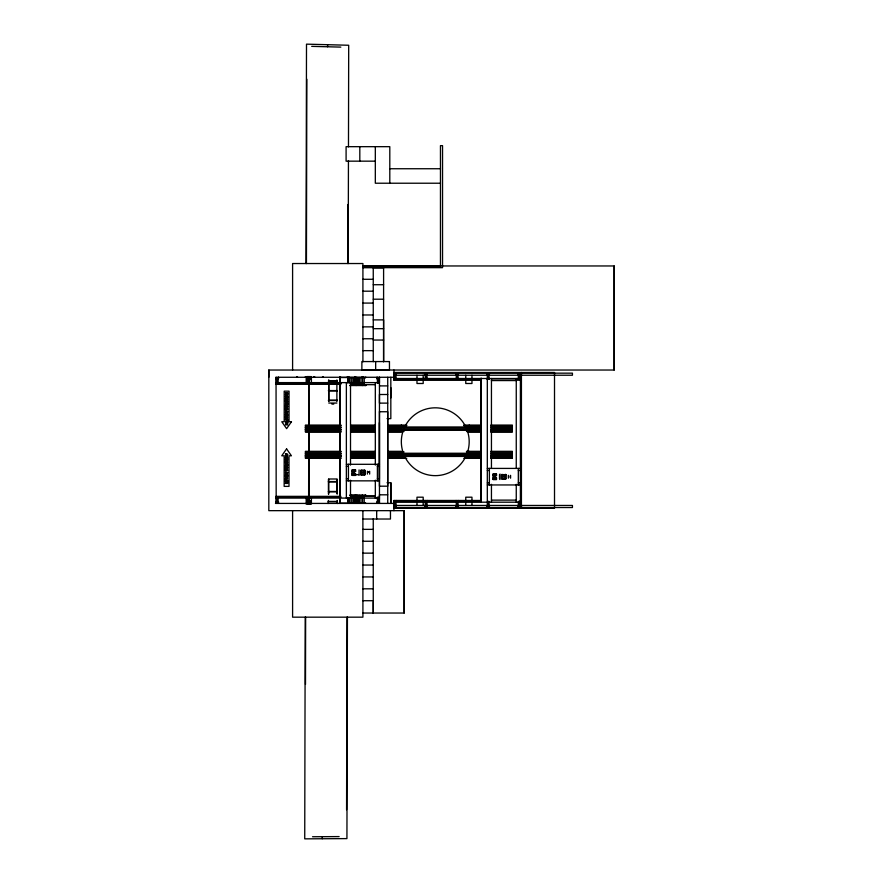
<?xml version="1.0" encoding="UTF-8"?>
<svg xmlns="http://www.w3.org/2000/svg" width="883" height="883" viewBox="0 0 883 883"><rect width="100%" height="100%" fill="white"/><g stroke="black" fill="none" stroke-linecap="round" stroke-linejoin="round"><path stroke-width="1.32" d="M268.818 377.273L268.818 370.032L614.182 370.032L614.182 265.96L362.913 265.96M307.494 376.611L307.913 379.745A2.362 1.667 90 0 0 308.344 379.745L308.465 379.9M373.255 602.261L373.255 613.034L373.255 518.796M379.458 501.699L379.326 503.431L379.458 494.811L387.725 494.811M379.458 382.438L379.326 377.273L379.458 378.995M390.827 482.747L390.827 503.431L390.827 482.747L387.041 482.747M390.827 397.957L390.827 387.615M362.913 613.034L404.182 613.034L404.182 510.661L268.818 510.661L268.818 370.032M416.986 505.462L416.986 497.195L423.189 497.195L423.189 505.462M416.986 375.231L416.986 383.498L423.189 383.498L423.189 375.231M465.76 505.462L465.76 497.195L471.964 497.195L471.964 505.462M465.76 375.231L465.76 383.498L471.964 383.498L471.964 375.231M305.22 617.173L304.734 838.85L346.931 838.607L347.427 617.173M306.015 263.531L306.5 44.15L348.697 45.254L348.476 146.843M305.496 684.424L305.639 617.173M306.434 263.531L306.843 79.238M346.577 809.733L347.008 617.173M347.792 263.531L347.924 204.492M348.211 263.531L348.443 160.563M327.582 46.766L327.604 44.702M308.443 379.006L307.737 379.05M310.099 379.006L309.767 379.701A2.362 1.667 -90 0 1 309.26 379.745L309.304 382.946M308.498 501.588L307.748 501.621L307.737 504.094L307.88 501.511M309.856 501.743L309.436 501.169L309.425 504.16L309.536 501.511M308.288 381.114L309.514 381.114M309.514 382.615L308.288 382.615M308.079 498.089L309.304 498.089M309.293 499.646L308.09 499.646M308.288 379.9L308.277 382.946C307.637 382.35 308.211 377.803 309.26 379.745A2.362 1.667 90 0 0 309.668 379.745L309.79 379.701M308.454 500.86L308.774 504.083L308.609 501.158M309.392 379.05L309.856 376.599M307.582 501.312L307.483 504.083L307.571 501.268M309.138 501.533L309.127 504.16L309.249 501.224L308.344 501.224L308.366 504.16M309.845 379.083L309.249 379.381L309.227 376.533L309.381 379.502M307.472 376.533C305.043 380.683 312.527 380.705 310.121 376.533M310.121 501.699L309.79 500.992A2.362 1.667 90 0 0 309.249 500.948C308.222 502.559 307.659 498.575 308.112 497.537L309.48 497.571L309.216 500.948L309.425 497.747M361.103 474.911L362.339 473.034L363.487 473.034L364.723 474.911L361.103 474.911L361.103 470.242L364.723 470.242L364.723 474.911M363.487 472.118L364.723 470.242M502.041 479.028L502.041 474.348L503.266 476.224L504.425 476.224L505.661 474.348L505.661 479.028L502.041 479.028L503.266 477.151M306.809 380.518L306.611 382.858M306.6 497.537L306.6 500.186M309.205 501.158L308.818 376.611L308.62 501.345M328.774 379.933L328.774 401.555M336.887 401.555L336.887 379.933M328.421 479.303L328.421 494.039M328.752 479.303L328.752 494.039M328.421 500.429L328.079 503.531M337.24 494.039L337.24 479.303M347.869 503.222L347.725 498.001M347.869 377.483L347.725 382.703M307.913 500.948A2.362 1.667 90 0 1 308.344 500.948A2.362 1.667 -90 0 0 307.902 500.948L310.021 501.268M349.315 377.449L349.348 382.703M355.783 377.449L355.816 382.703M312.527 836.742L339.116 836.587M375.319 161.159L346.092 161.159L346.092 146.677L389.8 146.677L389.8 183.222M389.8 168.741L440.462 168.741M440.462 183.222L375.319 183.222L375.319 146.677M362.913 266.291L440.462 266.291L440.462 145.651L442.538 145.651L442.538 267.659L362.913 267.659M362.913 267.406L373.255 267.406L373.255 361.677M373.255 267.836L383.597 267.836L383.597 361.677L383.597 319.889L373.255 319.889M362.913 279.293L373.255 279.293M373.255 284.723L383.597 284.723M362.913 291.191L373.255 291.191M373.255 299.205L383.597 299.205M362.913 303.079L373.255 303.079M362.913 314.977L373.255 314.977M362.913 326.865L373.255 326.865M373.255 328.675L383.597 328.675M362.913 338.752L373.255 338.752M373.255 340.043L383.597 340.043M362.913 350.65L373.255 350.65M393.928 372.471L554.513 372.471L554.513 508.222L393.928 508.222M393.928 373.156L520.396 373.156L520.396 507.537L393.928 507.537M394.061 373.951L396.213 373.951M425.076 373.951L427.229 373.951M456.081 373.951L458.244 373.951M487.096 373.951L489.248 373.951M518.111 373.951L520.264 373.951M394.061 374.083L396.213 374.083M425.076 374.083L427.229 374.083M456.081 374.083L458.244 374.083M487.096 374.083L489.248 374.083M518.111 374.083L520.264 374.083M393.928 374.878L394.061 373.156M396.346 374.878L396.346 373.156M517.979 374.878L517.979 373.156M520.396 374.878L520.264 373.156M393.928 375.231L519.016 375.231M339.9 377.14C340.43 374.436 340.43 387.692 339.9 384.988M355.352 377.14L354.789 376.588M276.048 501.699L276.18 503.431L276.048 377.273L393.928 377.273L393.928 370.032M340.032 377.527L365.253 377.527M349.657 377.836L349.094 377.405M356.136 377.836L355.573 377.405M362.604 377.836L362.041 377.405M276.18 378.067L278.333 378.067M377.173 378.067L379.326 378.067M276.18 378.2L278.333 378.2M377.173 378.2L379.326 378.2M520.396 378.498L393.928 378.498L393.928 380.22L480.529 380.22M276.048 378.995L276.048 377.273M307.803 379.171L308.189 376.599M393.928 379.293L480.529 379.293M393.928 379.425L480.529 379.425M491.522 380.22L520.396 380.22M491.445 380.562L516.257 380.562M328.432 380.981L337.229 380.981M328.432 381.279L337.229 381.279M339.867 382.273L340.209 498.089M276.048 382.615L379.458 382.615M276.048 383.41L340.849 383.41M276.048 383.542L340.849 383.542M276.048 384.337L340.849 384.337M350.507 384.679L375.319 384.679M339.778 384.856L340.463 384.856M356.136 384.988L355.573 385.418M362.604 384.988L362.041 385.418M351.169 385.286L365.816 384.988L365.385 385.418M339.778 385.54L340.463 385.54M349.657 385.54L365.948 385.54L365.948 384.856L365.253 385.54M379.458 385.893L387.725 385.893M328.432 390.584L337.229 390.584M328.432 390.882L337.229 390.882M387.725 394.502L379.458 394.502L379.458 403.123L387.725 403.123M328.432 400.198L337.229 400.198M328.432 400.496L337.229 400.496M328.763 403.056L336.898 403.056M331.887 404.094L333.785 404.094M387.041 418.63L390.827 418.63L390.827 377.273M341.059 425.076L305.43 425.076L305.43 432.096L341.059 432.096M350.65 425.076L375.308 425.076M387.637 425.076L406.765 425.076M463.763 425.076L481.323 425.076M490.771 425.076L512.35 425.076L512.35 432.096L490.771 432.096M305.43 425.672L341.059 425.672M350.65 425.672L375.308 425.672M387.637 425.672L406.765 425.672M463.763 425.672L481.323 425.672M490.771 425.672L512.35 425.672M305.43 427.008L341.059 427.008M350.65 427.008L375.308 427.008M387.637 427.008L481.323 427.008M490.771 427.008L512.35 427.008M305.43 427.471L341.059 427.471M350.65 427.471L375.308 427.471M387.637 427.471L401.335 427.471M469.193 427.471L481.323 427.471M490.771 427.471L512.35 427.471M305.43 427.659L341.059 427.626M350.65 427.626L375.308 427.659M387.637 427.626L481.323 427.626M490.771 427.626L512.35 427.659M305.43 429.105L341.059 429.105M350.65 429.105L375.308 429.105M387.637 429.105L481.323 429.105M490.771 429.105L512.35 429.105M305.43 429.513L341.059 429.513M350.65 429.513L375.308 429.513M387.637 429.535L481.323 429.535M490.771 429.513L512.35 429.513M305.43 429.701L341.059 429.701M350.65 429.701L375.308 429.701M387.637 429.701L401.335 429.701M469.193 429.701L481.323 429.701M490.771 429.701L512.35 429.701M305.43 430.187L341.059 430.187M350.65 430.187L375.308 430.187M387.637 430.187L481.323 430.187M490.771 430.187L512.35 430.187M305.43 431.522L341.059 431.522M350.65 431.522L375.308 431.522M387.637 431.522L404.05 431.522M466.478 431.522L481.323 431.522M490.771 431.522L512.35 431.522M350.65 432.096L375.308 432.096M387.637 432.096L401.335 432.096L401.335 425.076M481.323 432.096L469.193 432.096L469.193 425.076M341.059 451.323L305.43 451.323L305.43 458.343L341.059 458.343M350.65 451.323L375.308 451.323M387.637 451.323L401.335 451.323L401.335 458.343M466.478 451.323L481.323 451.323M490.771 451.323L512.35 451.323L512.35 458.343L490.771 458.343M305.43 451.919L341.059 451.919M350.65 451.919L375.308 451.919M387.637 451.919L404.05 451.919M466.478 451.919L481.323 451.919M490.771 451.919L512.35 451.919M305.43 453.255L341.059 453.255M350.65 453.255L375.308 453.255M387.637 453.255L481.323 453.255M490.771 453.255L512.35 453.255M481.323 453.719L387.637 453.873L481.323 453.906M512.35 453.719L490.771 453.873L512.35 453.906M305.43 455.352L341.059 455.352M350.65 455.352L375.308 455.352M387.637 455.352L481.323 455.352M490.771 455.352L512.35 455.352M305.43 455.783L341.059 455.783M350.65 455.771L375.308 455.771M387.637 455.771L481.323 455.771M490.771 455.783L512.35 455.771M305.43 455.948L341.059 455.948M350.65 455.948L375.308 455.948M387.637 455.948L401.335 455.948M469.193 455.948L481.323 455.948M490.771 455.948L512.35 455.948M305.43 456.434L341.059 456.434M350.65 456.434L375.308 456.434M387.637 456.434L481.323 456.434M490.771 456.434L512.35 456.434M305.43 457.769L341.059 457.769M350.65 457.769L375.308 457.769M387.637 457.769L405.407 457.769M465.12 457.769L481.323 457.769M490.771 457.769L512.35 457.769M350.65 458.343L375.308 458.343M387.637 458.343L406.765 458.343M463.763 458.343L481.323 458.343M346.368 464.303L379.458 464.303M346.368 466.379L348.432 466.379M377.394 466.379L379.458 466.379M487.306 468.409L520.396 468.409M352.394 470.021L355.551 470.021M487.306 470.484L489.37 470.484M518.321 470.484L520.396 470.484M352.394 471.036L355.551 471.036M352.394 471.412L355.551 471.412M352.394 471.577L355.551 471.577L355.551 469.877L352.394 469.877L352.394 475.44L355.551 475.44L355.551 473.752L352.394 473.752M352.394 473.906L355.551 473.906M352.394 474.292L355.551 474.292M493.321 474.127L496.478 474.127M493.321 474.37L496.478 474.37M352.372 474.646L358.586 474.635M352.394 475.065L355.551 475.065M493.321 475.142L496.478 475.142M352.394 475.308L355.551 475.308M493.321 475.518L496.478 475.518M493.321 478.023L496.478 478.023M493.321 478.398L496.478 478.398M346.368 478.785L348.432 478.785M377.394 478.785L379.458 478.785M328.763 478.994L336.898 478.994M493.321 479.171L496.478 479.171M493.321 479.414L496.478 479.414M346.368 480.849L379.458 480.849M328.432 481.566L337.229 481.566M328.432 481.864L337.229 481.864M487.306 482.891L489.37 482.891M518.321 482.891L520.396 482.891M487.306 484.955L520.396 484.955M328.432 491.478L337.229 491.478M328.432 491.776L337.229 491.776M339.778 495.153L340.463 495.153M349.657 495.153L365.948 495.153L365.948 495.838M350.154 495.407L365.816 495.716L365.385 495.286M339.9 495.716L340.33 495.286L340.032 503.42M356.136 495.716L355.573 495.286M362.604 495.716L362.041 495.286M339.778 495.838L340.463 495.838M350.507 496.014L375.319 496.014M276.048 496.356L340.849 496.356M350.507 496.356L375.319 496.356M276.048 497.162L340.849 497.284M308.112 497.714L309.48 497.714M276.048 498.089L379.458 498.089M491.445 500.12L516.257 500.12M480.529 500.473L393.928 500.473L393.928 502.195L520.396 502.195M520.396 500.473L520.264 502.195M308.178 500.86L309.304 500.804M307.935 500.816L309.657 500.816L309.657 501.842M393.928 501.268L480.529 501.268M328.432 501.401L337.229 501.401M393.928 501.401L480.529 501.401M308.189 501.588L309.392 501.511M328.432 501.699L337.229 501.699M276.18 502.504L278.333 502.626M377.173 502.504L379.326 502.626M349.657 502.869L349.436 502.957M356.136 502.869L355.904 502.957M362.604 502.869L362.383 502.957M340.032 503.167L365.253 503.167M275.463 503.42L393.928 503.42L393.928 510.661M393.928 505.462L519.016 505.462M393.928 505.816L394.061 507.537M396.346 505.816L396.213 507.537M517.979 505.816L518.111 507.537M520.396 505.816L520.264 507.537M394.061 506.61L396.213 506.61M425.076 506.61L427.229 506.61M456.081 506.61L458.244 506.61M487.096 506.61L489.248 506.61M518.111 506.61L520.264 506.61M394.061 506.743L396.213 506.743M425.076 506.743L427.229 506.743M456.081 506.743L458.244 506.743M487.096 506.743L489.248 506.743M518.111 506.743L520.264 506.743M362.891 519.027L390.463 519.027L390.463 510.639M362.913 529.359L373.255 529.359M362.913 541.257L373.255 541.257M362.913 553.144L373.255 553.144M362.913 565.043L373.255 565.043M362.913 576.93L373.255 576.93M362.913 588.818L373.255 588.818M362.913 600.716L373.255 600.716M311.699 46.358L340.838 47.119M286.18 463.707L286.765 463.73A1.126 1.126 0 0 0 287.383 463.387C288.586 459.767 285.584 465.22 285.562 461.621A1.38 1.38 0 0 0 285.54 463.255L285.651 463.387M286.346 458.752L287.361 458.409A1.192 1.192 0 0 0 287.703 457.758L286.765 456.279L285.286 457.504A1.291 1.291 0 0 0 285.452 458.134L285.54 458.277M308.068 501.158L308.167 504.16M308.388 501.158L308.487 497.604L308.333 500.804M309.79 501.577L309.823 504.16M309.69 500.948L309.767 500.992A2.362 1.667 -90 0 0 309.26 500.948M337.24 500.429L337.582 503.531M309.867 501.069L310.121 504.16M504.425 477.151L505.661 479.028M361.103 470.242L362.339 472.118M285.651 397.063L285.562 396.92A1.291 1.291 0 0 1 285.397 396.29L286.865 395.065L287.803 396.544A1.192 1.192 0 0 1 287.472 397.195L286.445 397.538A1.159 1.159 0 0 1 286.004 397.383A1.192 1.192 0 0 1 285.673 397.052M285.651 415.308L285.562 415.176A1.291 1.291 0 0 1 285.397 414.535L286.865 413.31L287.803 414.8A1.192 1.192 0 0 1 287.472 415.44L286.445 415.794A1.192 1.192 0 0 1 285.673 415.297M308.52 501.743L308.465 504.16M322.24 836.687L322.24 838.751M614.182 265.96L614.182 370.032M521.423 372.471L521.423 508.222M520.264 378.498L520.264 380.22M520.043 374.083L520.043 379.315L519.248 379.315L519.248 374.083M520.043 506.61L520.043 501.378L519.248 501.378L519.248 506.61M519.127 374.083L519.127 379.315M519.127 501.378L519.127 506.61M518.321 374.083L518.321 379.315M518.321 468.409L518.321 484.955M518.321 501.378L518.321 506.61M518.111 378.498L518.111 379.293M516.257 378.498L516.257 467.835M516.257 484.326L516.257 502.195M510.584 475.341L510.584 478.189M510.164 475.992L510.164 477.372M508.354 475.341L508.354 478.189M499.999 474.016L499.999 479.513M499.513 474.613L499.513 478.752M495.098 474.016L495.098 474.8M495.098 475.352L495.098 478.189M494.855 474.016L494.855 474.8M494.855 475.352L494.855 478.189M493.034 474.016L493.034 479.513M491.445 378.498L491.445 467.835M491.445 484.326L491.445 502.195M489.381 373.156L489.381 374.878L489.248 373.156M489.37 468.409L489.37 484.955M489.381 507.537L489.381 505.816L489.248 507.537M489.248 378.498L489.248 379.293M489.039 374.083L489.039 379.315M489.039 501.378L489.039 506.61M488.244 374.083L488.244 379.315M488.244 501.378L488.244 506.61M488.111 374.083L488.111 379.315M488.111 501.378L488.111 506.61M487.317 374.083L487.317 506.61M487.096 378.498L487.096 379.293M481.18 378.498L481.18 502.195M481.147 502.195L481.147 378.156L480.794 502.195M469.193 451.323L469.193 458.343M458.365 373.156L458.365 374.878L458.244 373.156M458.365 507.537L458.365 505.816L458.244 507.537M458.244 378.498L458.244 379.293M458.244 500.473L458.244 501.268M458.023 374.083L458.023 379.315M458.023 501.378L458.023 506.61M457.228 374.083L457.096 379.315M457.096 501.378L457.228 506.61M456.301 374.083L456.301 379.315M456.301 501.378L456.301 506.61M456.081 373.156L456.081 374.878L455.959 373.156M456.081 378.498L456.081 379.293M456.081 500.473L456.081 501.268M456.081 507.537L456.081 505.816L455.959 507.537M427.229 378.498L427.229 379.293M427.229 500.473L427.229 501.268M427.008 374.083L427.008 379.315M427.008 501.378L427.008 506.61M426.213 374.083L426.213 379.315M426.213 501.378L426.213 506.61M426.092 374.083L426.092 379.315M426.092 501.378L426.092 506.61M425.286 374.083L425.286 379.315M425.286 501.378L425.286 506.61M425.076 373.156L425.076 374.878L424.944 373.156M425.076 378.498L425.076 379.293M425.076 500.473L425.076 501.268M425.076 507.537L425.076 505.816L424.944 507.537M404.182 510.661L404.182 613.034M396.213 378.498L396.213 379.293M396.213 500.473L396.213 501.268M396.003 374.083L396.003 379.315M396.003 501.378L396.003 506.61M394.282 374.083L394.282 379.315M394.282 501.378L394.282 506.61M394.061 378.498L394.061 380.22M394.061 500.473L394.061 502.195M387.725 377.273L387.725 503.431M379.458 377.273L379.458 503.431M379.392 422.67L379.392 478.376M379.326 497.284L379.326 498.089M379.116 378.2L379.116 383.432M379.116 497.261L379.116 502.504M378.31 378.2L378.189 383.432M378.31 497.261L378.189 502.504M377.394 378.2L377.394 383.432M377.394 464.303L377.394 480.849M377.394 497.261L377.394 502.504M377.173 377.273L377.041 378.995L377.041 377.273M377.173 497.284L377.173 498.089M377.173 503.431L377.041 501.699L377.041 503.431M376.677 510.639L376.677 519.027M375.661 361.566L375.661 369.944M375.319 382.615L375.319 465.098M375.319 480.22L375.319 498.089M369.646 471.235L369.646 474.083M367.416 471.235L367.416 474.083M365.948 377.273L365.253 377.957L365.253 377.273M365.948 503.42L365.253 502.736L365.253 503.42M365.253 495.153L365.253 495.838M364.226 377.527L364.226 385.286M364.226 495.407L364.226 503.167M362.913 361.842L362.913 263.531L292.593 263.531L292.593 370.032M362.913 376.588L362.913 377.273M362.891 510.639L362.913 617.173L292.593 617.173L292.593 510.661M362.604 377.273L362.604 385.54M362.604 495.153L362.604 503.42M362.229 376.588L362.229 377.273M360.992 377.527L360.992 385.286M360.992 495.407L360.992 503.167M359.811 146.677L359.811 161.159M359.37 377.527L359.37 385.286M359.37 495.407L359.37 503.167M359.05 377.527L359.05 382.703M359.072 469.911L359.072 475.407M359.05 495.407L359.05 503.167M357.747 377.527L357.747 385.286M357.747 495.407L357.747 503.167M357.427 377.527L357.427 382.703M357.427 495.407L357.427 503.167M356.136 377.273L356.136 385.54M356.136 495.153L356.136 503.42M355.816 495.407L355.816 503.167M355.485 376.588L355.485 377.273M354.513 377.527L354.513 385.286M354.513 495.407L354.513 503.167M354.193 377.527L354.193 382.703M354.171 471.246L354.171 475.407M354.193 495.407L354.193 503.167M353.917 471.246L353.917 475.407M352.902 377.527L352.902 385.286M352.902 495.407L352.902 503.167M352.096 469.911L352.096 475.407M351.279 377.527L351.279 385.286M351.279 495.407L351.279 503.167M350.507 382.615L350.507 465.098M350.507 480.22L350.507 498.089M349.657 377.273L349.668 382.703M349.668 498.001L349.657 503.42M349.348 498.001L349.348 503.167M348.432 464.303L348.432 480.849M348.045 376.588L348.045 382.792M348.045 497.913L348.045 503.42M347.361 376.588L347.361 377.273M346.368 382.615L346.368 498.089M340.463 376.588L340.463 377.273M339.778 376.588L339.778 503.42M337.229 481.191L337.229 482.228M337.229 491.114L337.229 492.151M337.229 501.025L337.229 502.063M336.887 479.646L336.887 493.696M328.774 380.286L328.774 401.213M328.432 501.025L328.432 502.063M323.244 376.588L323.244 377.273M322.56 376.588L322.56 377.273M314.635 376.588L314.635 377.273M313.951 376.588L313.951 377.273M311.401 376.555L311.401 383.112M311.401 497.582L311.401 504.138M310.375 376.533L310.375 379.249L307.218 379.249L307.218 376.533M310.375 504.16L310.375 501.445L307.218 501.445L307.218 504.16M309.823 376.533L309.823 379.249M309.657 378.851L309.657 379.889L307.935 379.889L307.935 378.851M309.425 376.533L309.403 379.624L308.189 379.624L308.167 376.533M309.425 382.946L309.061 379.635L309.105 382.946M309.105 497.604L309.105 500.948M308.465 376.533L308.465 379.249M308.487 379.756L308.465 382.946M308.366 376.533L308.344 379.48M307.77 376.533L307.77 379.249M306.191 376.555L306.191 383.112M306.191 497.582L306.191 504.138M306.037 376.588L306.037 377.273M305.341 376.588L305.341 377.273M297.428 376.588L297.428 377.273M296.732 376.588L296.732 377.273M278.465 377.273L278.465 378.995L278.333 377.273M278.465 503.431L278.465 501.699L278.333 503.431M278.333 383.542L278.333 384.337M278.333 497.284L278.333 498.089M278.123 378.2L278.123 383.432M278.123 497.261L278.123 502.504M277.328 378.2L277.196 383.432M277.196 497.261L277.328 502.504M276.401 378.2L276.401 383.432M276.401 497.261L276.401 502.504M276.18 382.615L276.18 384.337M276.18 496.356L276.18 498.089M286.28 463.707A1.126 1.126 0 0 1 285.739 463.376M286.379 458.741A1.192 1.192 0 0 1 285.573 458.255M466.61 428.741A33.929 33.929 0 0 1 435.264 475.65A33.929 33.929 0 0 1 403.917 428.741M404.458 427.527A33.929 33.929 0 0 1 466.069 427.527M308.333 379.745A2.362 1.667 -90 0 1 307.902 379.745M379.458 411.743L379.458 486.191L387.725 486.191L387.725 411.743L379.458 411.743M521.423 505.462L521.423 507.537L572.438 507.537L572.438 505.462L521.423 505.462M521.423 373.156L521.423 375.231L572.438 375.231L572.438 373.156L521.423 373.156M285.474 405.253L285.452 406.092L287.77 406.092L286.787 405.628L287.77 404.535L285.474 405.253M285.474 416.776L285.452 417.604L287.77 417.604L286.787 417.14L287.77 416.059L285.474 416.776M285.364 466.467L285.352 467.306L287.67 467.306L286.688 466.842L287.67 465.749L285.364 466.467M285.364 479.37L285.352 480.197L287.67 480.197L286.247 478.796L285.364 479.37M285.893 408.608C288.189 410.573 287.063 406.489 285.893 408.608M285.893 419.182C288.244 421.125 287.008 417.085 285.893 419.182M285.783 469.822C288.068 471.787 286.986 467.703 285.783 469.822M285.485 408.41L285.452 409.414L287.77 409.414L287.505 407.847L286.291 407.538A1.181 1.181 0 0 0 285.849 407.758L285.485 408.41M285.485 418.984L285.452 419.988L287.77 419.988L287.505 418.421L286.291 418.112A1.181 1.181 0 0 0 285.849 418.332L285.485 418.984M285.386 469.624L285.352 470.628L287.67 470.628L287.405 469.061L286.191 468.752A1.181 1.181 0 0 0 285.75 468.972L285.386 469.624M287.405 396.29C285.728 398.984 285.684 393.608 287.405 396.29M287.405 414.535C285.684 417.251 285.684 411.864 287.405 414.535M287.295 457.504C285.584 460.209 285.584 454.822 287.295 457.504M287.295 475.749C285.584 478.465 285.584 473.067 287.295 475.749M287.825 401.257L287.483 402.173A1.126 1.126 0 0 1 286.865 402.516L286.28 402.493A1.115 1.115 0 0 1 285.75 402.173L285.651 402.041A1.38 1.38 0 0 1 285.651 400.441C285.706 403.354 287.869 400.01 287.825 401.257M287.726 475.749L287.703 476.014A1.192 1.192 0 0 1 287.361 476.654L286.346 477.008A1.159 1.159 0 0 1 285.893 476.842A1.192 1.192 0 0 1 285.573 476.511L285.452 476.39A1.291 1.291 0 0 1 285.286 475.749L286.511 474.502L287.726 475.749M291.467 421.743L286.622 428.652L281.776 421.743L284.205 421.743L284.205 391.158L289.05 391.158L289.05 421.743L291.467 421.743M286.578 448.884L281.732 455.794L284.16 455.794L284.16 486.378L289.006 486.378L289.006 455.794L291.423 455.794L286.578 448.884M287.77 393.112L286.247 394.138L287.77 394.602L285.452 394.602L286.975 393.123L285.452 392.67L287.77 393.112M287.77 411.357L286.247 412.394L287.77 412.847L285.452 412.847L286.975 411.379L285.452 410.915L287.77 411.357M287.67 454.326L286.147 455.352L287.67 455.816L285.352 455.816L286.876 454.337L285.352 453.884L287.67 454.326M287.67 472.571L286.147 473.608L287.67 474.061L285.352 474.061L286.876 472.593L285.352 472.129L287.67 472.571M286.865 421.191L286.07 421.511L286.865 421.831L286.865 421.191M287.77 420.352L285.452 421.743L287.77 422.681L287.77 420.352M389.458 361.566L361.875 361.566L361.875 369.944L389.458 369.944L389.458 361.566M427.361 374.878L427.229 373.156L427.361 374.878M487.096 374.878L486.963 373.156L487.096 374.878M309.48 383.719L308.112 383.862L309.48 383.686M287.77 397.946L285.452 398.41L287.77 397.946M285.882 398.686L285.452 400.032L287.77 399.602L285.882 398.686M285.882 402.847L285.452 404.16L287.77 404.16L287.77 402.847L286.732 403.708C286.798 401.235 285.816 405.308 285.882 402.847M287.77 406.633L285.452 407.096L287.77 406.633M287.77 423.034L285.452 423.034L286.324 424.304L285.452 424.778L287.77 424.778L286.754 424.304L287.77 423.034M341.059 453.873L305.43 453.873L341.059 453.906M375.308 453.873L350.65 453.873L375.308 453.906M287.67 459.16L285.352 459.624L287.67 459.16M285.783 459.9L285.352 461.246L287.67 460.816L285.783 459.9M285.783 464.061L285.352 465.374L287.67 465.374L287.67 464.061L286.622 464.922C286.688 462.449 285.717 466.522 285.783 464.061M287.67 467.847L285.352 468.31L287.67 467.847M364.977 470.507L360.849 470.507L360.849 474.646L364.977 474.646L364.977 470.507M369.226 471.886L367.847 471.952L369.226 471.886M496.478 473.983L493.321 473.983L493.321 475.683L496.478 475.683L496.478 473.983M505.915 474.613L501.776 474.613L501.776 478.752L505.915 478.752L505.915 474.613M285.783 477.206L285.352 478.542L287.67 478.122L285.783 477.206M496.478 477.858L493.321 477.858L493.321 479.557L496.478 479.557L496.478 477.858M285.783 480.628L285.352 481.941L287.67 481.941L287.67 480.628L286.622 481.489C286.688 479.016 285.717 483.089 285.783 480.628M287.67 482.295L285.352 483.431L287.67 483.431L287.67 482.295M427.361 505.816L427.229 507.537L427.361 505.816M487.096 505.816L486.963 507.537L487.096 505.816M395.209 379.315L395.209 374.083L395.076 379.315M395.209 506.61L395.209 501.378L395.076 506.61"/></g></svg>
